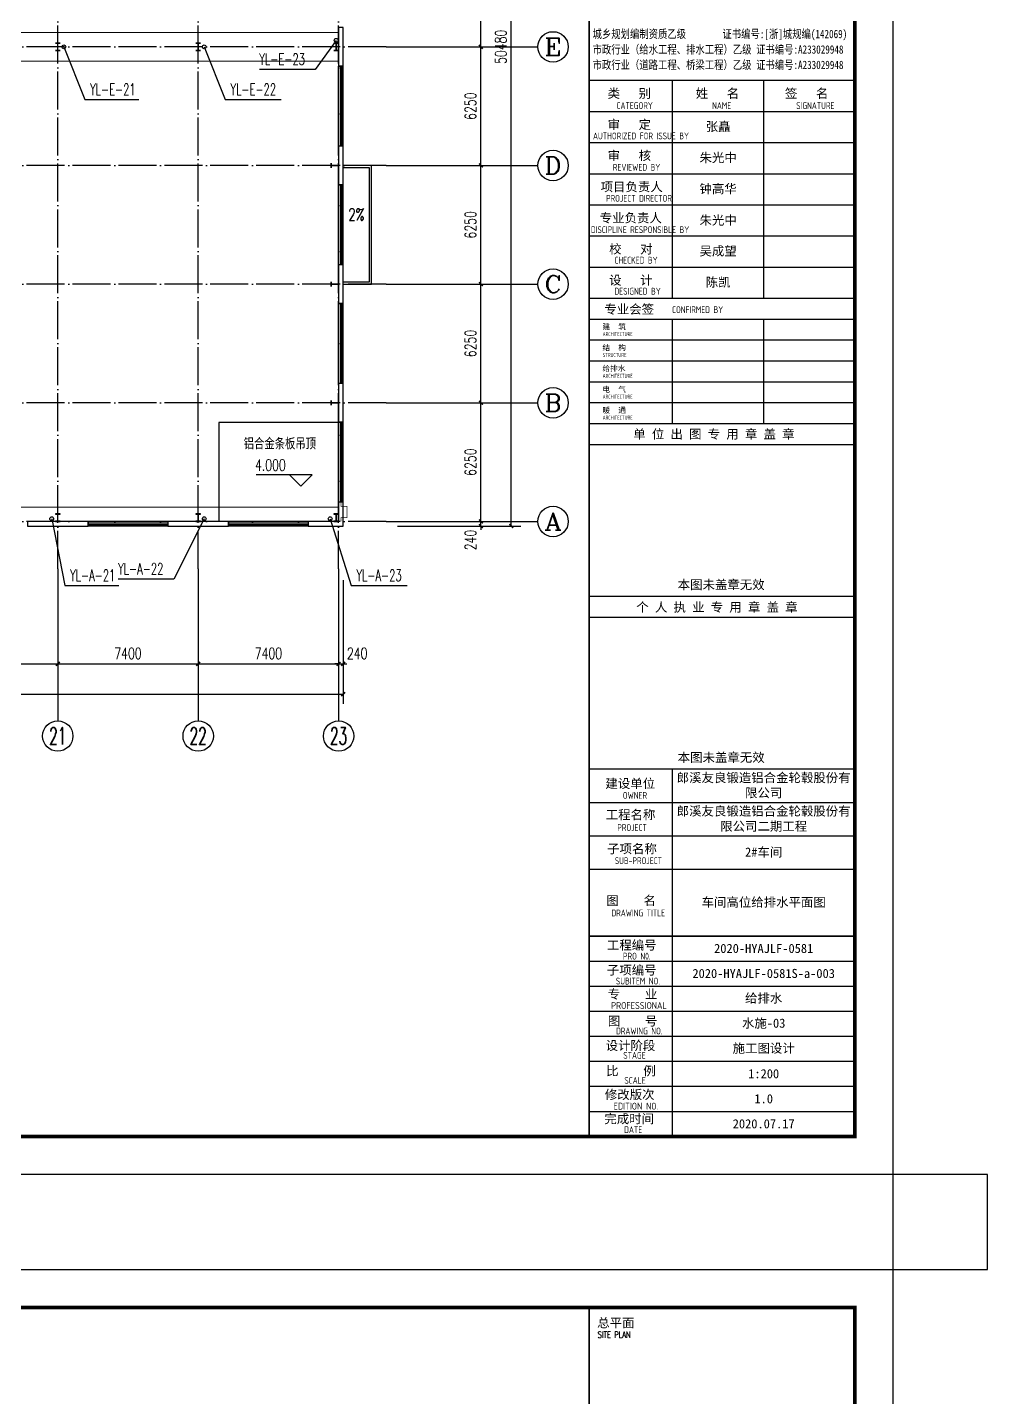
# Model space of a CAD drawing. Extents: x 13158459 to 15902229, y -1299598 to 28366.
# Drawn here: x 14063008 to 14113608, y -459592 to -387418 of the extents above; entities that cross this region are included whole.
import ezdxf
from ezdxf.enums import TextEntityAlignment as Align

# ---------------------------------------------------------------- set-up
doc = ezdxf.new("R2010")
doc.units = 0
doc.header["$LTSCALE"] = 1000
doc.header["$MEASUREMENT"] = 0
doc.linetypes.add('DASH', pattern=[0.35, 0.25, -0.1])
doc.linetypes.add('DOTE', pattern=[2.42, 2, -0.2, 0.02, -0.2])
for name, color, linetype in [('AXIS', 3, 'Continuous'), ('AXIS_TEXT', 7, 'Continuous'), ('COLUMN', 2, 'Continuous'), ('DIM_ELEV', 3, 'Continuous'), ('DIM_SYMB', 3, 'Continuous'), ('DIM_雨水', 3, 'Continuous'), ('DOTE', 8, 'DOTE'), ('PUB_TEXT', 7, 'Continuous'), ('PUB_TITLE', 4, 'Continuous'), ('TK', 4, 'Continuous'), ('TWT_TEXT', 7, 'Continuous'), ('VPIPE-雨水', 4, 'Continuous'), ('WALL-PARAPET', 6, 'Continuous'), ('WINDOW', 4, 'Continuous')]:
    doc.layers.add(name, color=color, linetype=linetype)
doc.styles.add('-宋体', font='', dxfattribs={"width": 0.8})
doc.styles.add('_TCH_AXIS', font='COMPLEX', dxfattribs={"bigfont": 'GBCBIG'})
doc.styles.add('_TCH_DIM', font='SIMPLEX', dxfattribs={"bigfont": 'GBCBIG'})
doc.styles.add('_TCH_DIM_T3', font='SIMPLEX', dxfattribs={"width": 0.705882, "bigfont": 'GBCBIG'})
doc.styles.add('_TWT_SERIAL', font='COMPLEX', dxfattribs={"width": 0.8, "height": 3, "bigfont": 'HZTXT'})
doc.styles.add('COMPLEX', font='COMPLEX')
doc.styles.add('ROMANS', font='romans', dxfattribs={"width": 0.65, "height": 231.275})
doc.styles.add('TK-LG-B', font='', dxfattribs={"width": 0.75})
doc.styles.add('TSSD_REIN', font='tssdeng.shx', dxfattribs={"width": 0.7, "bigfont": 'tssdchn.shx'})
doc.styles.add('图签宋体', font='', dxfattribs={"height": 300})
doc.styles.get('-宋体').set_extended_font_data('SimSun')
doc.styles.get('TK-LG-B').set_extended_font_data('SimSun')
doc.styles.get('图签宋体').set_extended_font_data('NSimSun')
doc.dimstyles.new('_TCH_ARCH&&200', dxfattribs={"dimtxt": 595, "dimasz": 200, "dimexe": 500, "dimexo": 600, "dimgap": 252.5, "dimtad": 1, "dimdec": 0, "dimzin": 0, "dimdsep": 46, "dimtxsty": '_TCH_DIM_T3', "dimblk": 'ARCHTICK', "dimcen": 0.09, "dimclrt": 7, "dimazin": 2, "dimtfac": 1, "dimtdec": 0, "dimtix": 1, "dimtmove": 2, "dimatfit": 3, "dimfxl": 0, "dimtolj": 1, "dimtzin": 0, "dimarcsym": 0})

# ---------------------------------------------------------------- blocks, each defined once
blk = doc.blocks.new('A$C797E1D2B')
at = {"layer": 'COLUMN'}
h = blk.add_hatch(color=256, dxfattribs=at)
h.paths.add_polyline_path([(125, 400), (250, 400), (250, 388), (130, 388), (130, 200), (125, 200)])
h.paths.add_polyline_path([(0, 400), (125, 400), (125, 200), (120, 200), (120, 388), (0, 388)])
h.paths.add_polyline_path([(0, 12), (120, 12), (120, 200), (125, 200), (125, 0), (0, 0)])
h.paths.add_polyline_path([(125, 200), (130, 200), (130, 12), (250, 12), (250, 0), (125, 0)])
blk.add_lwpolyline([(250, 0), (250, 12), (130, 12), (130, 388), (250, 388), (250, 400), (0, 400), (0, 388), (120, 388), (120, 12), (0, 12), (0, 0)], close=True, dxfattribs=at)
blk = doc.blocks.new('GeYuanFrame_06180853', base_point=(20.09, 4.53))
at = {"layer": 'PUB_TITLE'}
for points in [[(1013.09, 235.33), (1013.09, 292.73)], [(1037.09, 235.33), (1037.09, 292.73)], [(1013.09, 202.33), (1013.09, 229.83)], [(1037.09, 202.33), (1037.09, 229.83)], [(1013.09, 14.53), (1013.09, 111.33)]]:
    blk.add_lwpolyline(points, dxfattribs=at)
at = {"layer": 'TK'}
for p, q in [((991.09, 284.53), (1061.09, 284.53)), ((991.09, 276.33), (1061.09, 276.33)), ((991.09, 268.13), (1061.09, 268.13)), ((991.09, 259.93), (1061.09, 259.93)), ((991.09, 251.73), (1061.09, 251.73)), ((991.09, 243.53), (1061.09, 243.53)), ((991.09, 235.33), (1061.09, 235.33)), ((991.09, 235.33), (1061.09, 235.33)), ((991.09, 102.53), (1061.09, 102.53)), ((991.09, 93.73), (1061.09, 93.73)), ((991.09, 84.93), (1013.09, 84.93)), ((991.09, 84.93), (1061.09, 84.93)), ((991.09, 67.37), (1061.09, 67.37)), ((991.09, 67.33), (1061.09, 67.33)), ((991.09, 60.77), (1061.09, 60.77)), ((991.09, 54.17), (1061.09, 54.17)), ((991.09, 47.57), (1061.09, 47.57)), ((991.09, 40.97), (1061.09, 40.97)), ((991.09, 34.37), (1061.09, 34.37)), ((991.09, 27.77), (1061.09, 27.77)), ((991.09, 21.17), (1061.09, 21.17)), ((991.09, 14.53), (1061.09, 14.53))]:
    blk.add_line(p, q, dxfattribs=at)
blk.add_lwpolyline([(20.09, 4.53), (20.09, 598.53), (1071.09, 598.53), (1071.09, 4.53)], close=True, dxfattribs=at)
at = {"layer": 'TK', "const_width": 1}
blk.add_lwpolyline([(45.09, 588.53), (1061.09, 588.53), (1061.09, 14.53), (45.09, 14.53)], close=True, dxfattribs=at)
at = {"layer": 'TK'}
for points, const_width in [([(991.09, 588.53), (991.09, 14.53)], 0.4), ([(991.09, 292.73), (1061.09, 292.73)], 0.35), ([(991.09, 292.73), (1061.09, 292.73)], 0.35), ([(991.09, 235.33), (1061.09, 235.33)], 0.35), ([(991.09, 202.33), (1061.09, 202.33)], 0.35), ([(991.09, 156.83), (1061.09, 156.83)], 0.35), ([(991.09, 111.33), (1061.09, 111.33)], 0.35), ([(991.09, 67.37), (1061.09, 67.37)], 0.35)]:
    blk.add_lwpolyline(points, dxfattribs=dict(at, const_width=const_width))
for points in [[(991.09, 292.73), (1061.09, 292.73)], [(991.09, 235.33), (1061.09, 235.33)], [(991.09, 229.83), (1061.09, 229.83)], [(991.09, 224.33), (1061.09, 224.33)], [(991.09, 218.83), (1061.09, 218.83)], [(991.09, 213.33), (1061.09, 213.33)], [(991.09, 207.83), (1061.09, 207.83)], [(991.09, 202.33), (1061.09, 202.33)], [(991.09, 196.83), (1061.09, 196.83)], [(991.09, 151.33), (1061.09, 151.33)]]:
    blk.add_lwpolyline(points, dxfattribs=at)
for s, height, style, width, p in [('城乡规划编制资质乙级        证书编号:[浙]城规编(142069)', 2.2, '-宋体', 0.8, (992, 303.82)), ('市政行业（给水工程、排水工程）乙级 证书编号:A233029948', 2.2, '-宋体', 0.8, (992, 299.74)), ('市政行业（道路工程、桥梁工程）乙级 证书编号:A233029948', 2.2, '-宋体', 0.8, (992, 295.69)), ('CATEGORY', 1.8, 'TSSD_REIN', 0.7, (998.32, 285.17)), ('NAME', 1.8, 'TSSD_REIN', 0.7, (1023.51, 285.17)), ('SIGNATURE', 1.8, 'TSSD_REIN', 0.7, (1045.66, 285.17)), ('AUTHORIZED FOR ISSUE BY', 1.8, 'TSSD_REIN', 0.7, (992.12, 277.17)), ('REVIEWED BY', 1.8, 'TSSD_REIN', 0.7, (997.36, 268.91)), ('PROJECT DIRECTOR', 1.8, 'TSSD_REIN', 0.7, (995.55, 260.74)), ('DISCIPLINE RESPONSIBLE BY', 1.8, 'TSSD_REIN', 0.7, (991.57, 252.48)), ('CHECKED BY', 1.8, 'TSSD_REIN', 0.7, (997.75, 244.44)), ('DESIGNED BY', 1.8, 'TSSD_REIN', 0.7, (997.76, 236.27)), ('CONFIRMED BY', 1.8, 'TSSD_REIN', 0.7, (1012.94, 231.42)), ('ARCHITECTURE', 1.08, 'TSSD_REIN', 0.7, (994.65, 225.34)), ('STRUCTURE', 1.08, 'TSSD_REIN', 0.7, (994.65, 219.84)), ('ARCHITECTURE', 1.08, 'TSSD_REIN', 0.7, (994.65, 214.34)), ('ARCHITECTURE', 1.08, 'TSSD_REIN', 0.7, (994.65, 208.84)), ('ARCHITECTURE', 1.08, 'TSSD_REIN', 0.7, (994.65, 203.34)), ('OWNER', 1.8, 'TSSD_REIN', 0.7, (999.98, 103.48)), ('PROJECT', 1.8, 'TSSD_REIN', 0.7, (998.52, 95.02)), ('SUB-PROJECT', 1.8, 'TSSD_REIN', 0.7, (997.86, 86.3)), ('DRAWING TITLE', 1.8, 'TSSD_REIN', 0.7, (996.97, 72.53)), ('PRO N0.', 1.8, 'TSSD_REIN', 0.7, (1000.01, 61.15)), ('SUBITEM NO.', 1.8, 'TSSD_REIN', 0.7, (998.15, 54.58)), ('PROFESSIONAL', 1.8, 'TSSD_REIN', 0.8, (996.88, 48.15)), ('DRAWING NO.', 1.8, 'TSSD_REIN', 0.7, (998.19, 41.45)), ('STAGE', 1.8, 'TSSD_REIN', 0.7, (1000.09, 35.03)), ('SCALE', 1.8, 'TSSD_REIN', 0.7, (1000.38, 28.42)), ('EDITION NO.', 1.8, 'TSSD_REIN', 0.8, (997.53, 21.64)), ('DATE', 1.8, 'TSSD_REIN', 0.7, (1000.33, 15.45))]:
    blk.add_text(s, height=height, dxfattribs=dict(at, style=style, width=width)).set_placement(p)
at = {"layer": 'TK', "style": '图签宋体'}
for s, height, p in [('类   别', 2.4, (995.97, 288.09)), ('姓   名', 2.4, (1019.2, 288.09)), ('签   名', 2.4, (1042.68, 288.09)), ('审   定', 2.4, (995.97, 279.89)), ('审   核', 2.4, (995.97, 271.69)), ('项目负责人', 2.4, (994.13, 263.49)), ('专业负责人', 2.4, (993.89, 255.29)), ('校   对', 2.4, (996.38, 247.09)), ('设   计', 2.4, (996.36, 238.89)), ('专业会签', 2.4, (995.12, 231.24)), ('建  筑', 1.44, (994.61, 227.11)), ('结  构', 1.44, (994.61, 221.61)), ('给排水', 1.44, (994.61, 216.11)), ('电  气', 1.44, (994.61, 210.61)), ('暖  通', 1.44, (994.61, 205.11)), ('单 位 出 图 专 用 章 盖 章', 2.4, (1002.72, 198.35)), ('本图未盖章无效', 2.4, (1014.43, 158.7)), ('个 人 执 业 专 用 章 盖 章', 2.4, (1003.52, 152.77)), ('本图未盖章无效', 2.4, (1014.43, 113.2)), ('建设单位', 2.4, (995.39, 106.33)), ('工程名称', 2.4, (995.47, 98.12)), ('子项名称', 2.4, (995.85, 89.14)), ('图    名', 2.4, (995.63, 75.5)), ('工程编号', 2.4, (995.77, 63.77)), ('子项编号', 2.4, (995.77, 57.19)), ('专    业', 2.4, (996.01, 50.88)), ('图    号', 2.4, (996.02, 43.77)), ('设计阶段', 2.4, (995.45, 37.32)), ('比    例', 2.4, (995.59, 30.63)), ('修改版次', 2.4, (995.24, 24.41)), ('完成时间', 2.4, (995.11, 18.02))]:
    blk.add_text(s, height=height, dxfattribs=at).set_placement(p)
at = {"layer": 'TK', "char_height": 2.4, "attachment_point": 5, "style": '图签宋体'}
for s, insert, width in [('张矗', (1025.09, 280.4), 24), ('朱光中', (1025.09, 272.23), 24), ('钟高华', (1025.09, 264.03), 24), ('朱光中', (1025.09, 255.76), 24), ('吴成望', (1025.09, 247.63), 24), ('陈凯', (1025.09, 239.43), 24), ('郎溪友良锻造铝合金轮毂股份有限公司', (1037.09, 106.93), 48), ('郎溪友良锻造铝合金轮毂股份有限公司二期工程', (1037.09, 98.13), 48), ('2#车间', (1037.09, 89.33), 48), ('车间高位给排水平面图', (1037.09, 76.13), 48), ('2020-HYAJLF-0581', (1037.09, 64.07), 48), ('2020-HYAJLF-0581S-a-003', (1037.09, 57.47), 48), ('给排水', (1037.09, 50.87), 48), ('水施-03', (1037.09, 44.27), 48), ('施工图设计', (1037.09, 37.67), 48), ('1:200', (1037.09, 31.07), 48), ('1.0', (1037.09, 24.47), 48), ('2020.07.17', (1037.09, 17.88), 48)]:
    blk.add_mtext(s, dxfattribs=dict(at, insert=insert, width=width))
blk = doc.blocks.new('GeYuanFrame_85876736', base_point=(20.09, 4.53))
at = {"layer": 'TK'}
blk.add_lwpolyline([(20.09, 4.53), (20.09, 598.53), (1071.09, 598.53), (1071.09, 4.53)], close=True, dxfattribs=at)
at = {"layer": 'TK', "const_width": 1}
blk.add_lwpolyline([(45.09, 588.53), (1061.09, 588.53), (1061.09, 14.53), (45.09, 14.53)], close=True, dxfattribs=at)
at = {"layer": 'TK', "const_width": 0.4}
blk.add_lwpolyline([(991.09, 588.53), (991.09, 14.53)], dxfattribs=at)
at = {"layer": 'TK', "style": '图签宋体'}
blk.add_text('总平面', height=2.4, dxfattribs=at).set_placement((993.23, 583.28))
at = {"layer": 'TK', "style": 'ROMANS', "width": 0.76}
blk.add_text('SITE PLAN', height=1.697, dxfattribs=at).set_placement((993.35, 580.49))
blk = doc.blocks.new('$TCHSYS$WIN2D')
for p, q in [((-0.5, 0.5), (0.5, 0.5)), ((-0.5, 0.5), (-0.5, -0.5)), ((0.5, 0.5), (0.5, -0.5)), ((0.5, 0.167), (-0.5, 0.167)), ((0.5, -0.167), (-0.5, -0.167)), ((-0.5, -0.5), (0.5, -0.5))]:
    blk.add_line(p, q)
blk = doc.blocks.new('_AXISO')
blk.add_circle((0, 0), 0.5)
at = {"layer": 'AXIS_TEXT', "style": 'COMPLEX', "width": 1.041667}
blk.add_attdef('A', text='', height=0.56, dxfattribs=at).set_placement((-0.25, -0.28), (0.25, -0.28), align=Align.FIT)
blk = doc.blocks.new('_ArchTick')
at = {"color": 0, "linetype": 'ByBlock', "const_width": 0.4}
blk.add_lwpolyline([(-0.5, -0.5), (0.5, 0.5)], dxfattribs=at)
blk = doc.blocks.new('*D198')
at = {"layer": 'AXIS', "color": 0, "lineweight": -2}
for p, q in [((13916368, -416543), (13916368, -423043)), ((14079648, -416543), (14079648, -423043)), ((13916368, -422543), (14079648, -422543))]:
    blk.add_line(p, q, dxfattribs=at)
at = {"layer": 'Defpoints', "color": 0}
for p in [(13916368, -415943), (14079648, -415943), (14079648, -422543)]:
    blk.add_point(p, dxfattribs=at)
at = {"layer": 'AXIS', "color": 0, "lineweight": -2, "xscale": 200, "yscale": 200, "zscale": 200, "rotation": 180}
blk.add_blockref('_ArchTick', (13916368, -422543), dxfattribs=at)
at = {"layer": 'AXIS', "color": 0, "lineweight": -2, "xscale": 200, "yscale": 200, "zscale": 200}
blk.add_blockref('_ArchTick', (14079648, -422543), dxfattribs=at)
at = {"layer": 'AXIS', "color": 7, "insert": (13998008, -421993), "char_height": 595, "attachment_point": 5, "style": '_TCH_DIM_T3'}
blk.add_mtext('\\A1;163280', dxfattribs=at)
blk = doc.blocks.new('*D219')
at = {"layer": 'AXIS', "color": 0, "lineweight": -2}
for p, q in [((14057208, -416543), (14057208, -421443)), ((14064608, -416543), (14064608, -421443)), ((14057208, -420943), (14064608, -420943))]:
    blk.add_line(p, q, dxfattribs=at)
at = {"layer": 'Defpoints', "color": 0}
for p in [(14057208, -415943), (14064608, -415943), (14064608, -420943)]:
    blk.add_point(p, dxfattribs=at)
at = {"layer": 'AXIS', "color": 0, "lineweight": -2, "xscale": 200, "yscale": 200, "zscale": 200, "rotation": 180}
blk.add_blockref('_ArchTick', (14057208, -420943), dxfattribs=at)
at = {"layer": 'AXIS', "color": 0, "lineweight": -2, "xscale": 200, "yscale": 200, "zscale": 200}
blk.add_blockref('_ArchTick', (14064608, -420943), dxfattribs=at)
at = {"layer": 'AXIS', "color": 7, "insert": (14060908, -420393), "char_height": 595, "attachment_point": 5, "style": '_TCH_DIM_T3'}
blk.add_mtext('\\A1;7400', dxfattribs=at)
blk = doc.blocks.new('*D220')
at = {"layer": 'AXIS', "color": 0, "lineweight": -2}
for p, q in [((14064608, -416543), (14064608, -421443)), ((14072008, -416543), (14072008, -421443)), ((14064608, -420943), (14072008, -420943))]:
    blk.add_line(p, q, dxfattribs=at)
at = {"layer": 'Defpoints', "color": 0}
for p in [(14064608, -415943), (14072008, -415943), (14072008, -420943)]:
    blk.add_point(p, dxfattribs=at)
at = {"layer": 'AXIS', "color": 0, "lineweight": -2, "xscale": 200, "yscale": 200, "zscale": 200, "rotation": 180}
blk.add_blockref('_ArchTick', (14064608, -420943), dxfattribs=at)
at = {"layer": 'AXIS', "color": 0, "lineweight": -2, "xscale": 200, "yscale": 200, "zscale": 200}
blk.add_blockref('_ArchTick', (14072008, -420943), dxfattribs=at)
at = {"layer": 'AXIS', "color": 7, "insert": (14068308, -420393), "char_height": 595, "attachment_point": 5, "style": '_TCH_DIM_T3'}
blk.add_mtext('\\A1;7400', dxfattribs=at)
blk = doc.blocks.new('*D221')
at = {"layer": 'AXIS', "color": 0, "lineweight": -2}
for p, q in [((14072008, -416543), (14072008, -421443)), ((14079408, -416543), (14079408, -421443)), ((14072008, -420943), (14079408, -420943))]:
    blk.add_line(p, q, dxfattribs=at)
at = {"layer": 'Defpoints', "color": 0}
for p in [(14072008, -415943), (14079408, -415943), (14079408, -420943)]:
    blk.add_point(p, dxfattribs=at)
at = {"layer": 'AXIS', "color": 0, "lineweight": -2, "xscale": 200, "yscale": 200, "zscale": 200, "rotation": 180}
blk.add_blockref('_ArchTick', (14072008, -420943), dxfattribs=at)
at = {"layer": 'AXIS', "color": 0, "lineweight": -2, "xscale": 200, "yscale": 200, "zscale": 200}
blk.add_blockref('_ArchTick', (14079408, -420943), dxfattribs=at)
at = {"layer": 'AXIS', "color": 7, "insert": (14075708, -420393), "char_height": 595, "attachment_point": 5, "style": '_TCH_DIM_T3'}
blk.add_mtext('\\A1;7400', dxfattribs=at)
blk = doc.blocks.new('*D222')
at = {"layer": 'AXIS', "color": 0, "lineweight": -2}
for p, q in [((14079408, -416543), (14079408, -421443)), ((14079648, -416543), (14079648, -421443)), ((14079408, -420943), (14079208, -420943)), ((14079408, -420943), (14079648, -420943)), ((14079648, -420943), (14079848, -420943))]:
    blk.add_line(p, q, dxfattribs=at)
at = {"layer": 'Defpoints', "color": 0}
for p in [(14079408, -415943), (14079648, -415943), (14079648, -420943)]:
    blk.add_point(p, dxfattribs=at)
at = {"layer": 'AXIS', "color": 0, "lineweight": -2, "xscale": 200, "yscale": 200, "zscale": 200}
blk.add_blockref('_ArchTick', (14079408, -420943), dxfattribs=at)
at = {"layer": 'AXIS', "color": 0, "lineweight": -2, "xscale": 200, "yscale": 200, "zscale": 200, "rotation": 180}
blk.add_blockref('_ArchTick', (14079648, -420943), dxfattribs=at)
at = {"layer": 'AXIS', "color": 7, "insert": (14080388, -420393), "char_height": 595, "attachment_point": 5, "style": '_TCH_DIM_T3'}
blk.add_mtext('\\A1;240', dxfattribs=at)
blk = doc.blocks.new('*D259')
at = {"layer": 'AXIS', "color": 0, "lineweight": -2}
for p, q in [((14082508, -363203), (14089008, -363203)), ((14088508, -413683), (14088508, -363203)), ((14082508, -413683), (14089008, -413683))]:
    blk.add_line(p, q, dxfattribs=at)
at = {"layer": 'Defpoints', "color": 0}
for p in [(14081908, -363203), (14088508, -363203), (14081908, -413683)]:
    blk.add_point(p, dxfattribs=at)
at = {"layer": 'AXIS', "color": 0, "lineweight": -2, "xscale": 200, "yscale": 200, "zscale": 200}
for p, rotation in [((14088508, -363203), 90), ((14088508, -413683), 270)]:
    blk.add_blockref('_ArchTick', p, dxfattribs=dict(at, rotation=rotation))
at = {"layer": 'AXIS', "color": 7, "insert": (14087958, -388443), "char_height": 595, "attachment_point": 5, "rotation": 90, "style": '_TCH_DIM_T3'}
blk.add_mtext('\\A1;50480', dxfattribs=at)
blk = doc.blocks.new('*D260')
at = {"layer": 'AXIS', "color": 0, "lineweight": -2}
for p, q in [((14082508, -413443), (14087408, -413443)), ((14086908, -413443), (14086908, -413243)), ((14086908, -413683), (14086908, -413443)), ((14082508, -413683), (14087408, -413683)), ((14086908, -413683), (14086908, -413883))]:
    blk.add_line(p, q, dxfattribs=at)
at = {"layer": 'Defpoints', "color": 0}
for p in [(14081908, -413443), (14086908, -413443), (14081908, -413683)]:
    blk.add_point(p, dxfattribs=at)
at = {"layer": 'AXIS', "color": 0, "lineweight": -2, "xscale": 200, "yscale": 200, "zscale": 200}
for p, rotation in [((14086908, -413443), 270), ((14086908, -413683), 90)]:
    blk.add_blockref('_ArchTick', p, dxfattribs=dict(at, rotation=rotation))
at = {"layer": 'AXIS', "color": 7, "insert": (14086358, -414423), "char_height": 595, "attachment_point": 5, "rotation": 90, "style": '_TCH_DIM_T3'}
blk.add_mtext('\\A1;240', dxfattribs=at)
blk = doc.blocks.new('*D261')
at = {"layer": 'AXIS', "color": 0, "lineweight": -2}
for p, q in [((14082508, -407193), (14087408, -407193)), ((14086908, -413443), (14086908, -407193)), ((14082508, -413443), (14087408, -413443))]:
    blk.add_line(p, q, dxfattribs=at)
at = {"layer": 'Defpoints', "color": 0}
for p in [(14081908, -407193), (14086908, -407193), (14081908, -413443)]:
    blk.add_point(p, dxfattribs=at)
at = {"layer": 'AXIS', "color": 0, "lineweight": -2, "xscale": 200, "yscale": 200, "zscale": 200}
for p, rotation in [((14086908, -407193), 90), ((14086908, -413443), 270)]:
    blk.add_blockref('_ArchTick', p, dxfattribs=dict(at, rotation=rotation))
at = {"layer": 'AXIS', "color": 7, "insert": (14086358, -410318), "char_height": 595, "attachment_point": 5, "rotation": 90, "style": '_TCH_DIM_T3'}
blk.add_mtext('\\A1;6250', dxfattribs=at)
blk = doc.blocks.new('*D262')
at = {"layer": 'AXIS', "color": 0, "lineweight": -2}
for p, q in [((14082508, -400943), (14087408, -400943)), ((14086908, -407193), (14086908, -400943)), ((14082508, -407193), (14087408, -407193))]:
    blk.add_line(p, q, dxfattribs=at)
at = {"layer": 'Defpoints', "color": 0}
for p in [(14081908, -400943), (14086908, -400943), (14081908, -407193)]:
    blk.add_point(p, dxfattribs=at)
at = {"layer": 'AXIS', "color": 0, "lineweight": -2, "xscale": 200, "yscale": 200, "zscale": 200}
for p, rotation in [((14086908, -400943), 90), ((14086908, -407193), 270)]:
    blk.add_blockref('_ArchTick', p, dxfattribs=dict(at, rotation=rotation))
at = {"layer": 'AXIS', "color": 7, "insert": (14086358, -404068), "char_height": 595, "attachment_point": 5, "rotation": 90, "style": '_TCH_DIM_T3'}
blk.add_mtext('\\A1;6250', dxfattribs=at)
blk = doc.blocks.new('*D263')
at = {"layer": 'AXIS', "color": 0, "lineweight": -2}
for p, q in [((14082508, -394693), (14087408, -394693)), ((14086908, -400943), (14086908, -394693)), ((14082508, -400943), (14087408, -400943))]:
    blk.add_line(p, q, dxfattribs=at)
at = {"layer": 'Defpoints', "color": 0}
for p in [(14081908, -394693), (14086908, -394693), (14081908, -400943)]:
    blk.add_point(p, dxfattribs=at)
at = {"layer": 'AXIS', "color": 0, "lineweight": -2, "xscale": 200, "yscale": 200, "zscale": 200}
for p, rotation in [((14086908, -394693), 90), ((14086908, -400943), 270)]:
    blk.add_blockref('_ArchTick', p, dxfattribs=dict(at, rotation=rotation))
at = {"layer": 'AXIS', "color": 7, "insert": (14086358, -397818), "char_height": 595, "attachment_point": 5, "rotation": 90, "style": '_TCH_DIM_T3'}
blk.add_mtext('\\A1;6250', dxfattribs=at)
blk = doc.blocks.new('*D264')
at = {"layer": 'AXIS', "color": 0, "lineweight": -2}
for p, q in [((14082508, -388443), (14087408, -388443)), ((14086908, -394693), (14086908, -388443)), ((14082508, -394693), (14087408, -394693))]:
    blk.add_line(p, q, dxfattribs=at)
at = {"layer": 'Defpoints', "color": 0}
for p in [(14081908, -388443), (14086908, -388443), (14081908, -394693)]:
    blk.add_point(p, dxfattribs=at)
at = {"layer": 'AXIS', "color": 0, "lineweight": -2, "xscale": 200, "yscale": 200, "zscale": 200}
for p, rotation in [((14086908, -388443), 90), ((14086908, -394693), 270)]:
    blk.add_blockref('_ArchTick', p, dxfattribs=dict(at, rotation=rotation))
at = {"layer": 'AXIS', "color": 7, "insert": (14086358, -391568), "char_height": 595, "attachment_point": 5, "rotation": 90, "style": '_TCH_DIM_T3'}
blk.add_mtext('\\A1;6250', dxfattribs=at)
blk = doc.blocks.new('*D265')
at = {"layer": 'AXIS', "color": 0, "lineweight": -2}
for p, q in [((14082508, -382193), (14087408, -382193)), ((14086908, -388443), (14086908, -382193)), ((14082508, -388443), (14087408, -388443))]:
    blk.add_line(p, q, dxfattribs=at)
at = {"layer": 'Defpoints', "color": 0}
for p in [(14081908, -382193), (14086908, -382193), (14081908, -388443)]:
    blk.add_point(p, dxfattribs=at)
at = {"layer": 'AXIS', "color": 0, "lineweight": -2, "xscale": 200, "yscale": 200, "zscale": 200}
for p, rotation in [((14086908, -382193), 90), ((14086908, -388443), 270)]:
    blk.add_blockref('_ArchTick', p, dxfattribs=dict(at, rotation=rotation))
at = {"layer": 'AXIS', "color": 7, "insert": (14086358, -385318), "char_height": 595, "attachment_point": 5, "rotation": 90, "style": '_TCH_DIM_T3'}
blk.add_mtext('\\A1;6250', dxfattribs=at)

msp = doc.modelspace()

# ---------------------------------------------------------------- linework, layer by layer
at = {"color": 8, "linetype": 'DASH', "ltscale": 2, "const_width": 50}
for points in [[(14079408, -387693.1), (13916608, -387693.1)], [(14079408, -389193.1), (13916608, -389193.1)], [(14079408, -412693.1), (13916608, -412693.1)]]:
    msp.add_lwpolyline(points, dxfattribs=at)
at = {"ltscale": 0.5}
for points in [[(14079648, -400943.1), (14081148, -400943.1), (14081148, -394693.1), (14079648, -394693.1)], [(14079648, -400823.1), (14081028, -400823.1), (14081028, -394813.1), (14079648, -394813.1)]]:
    msp.add_lwpolyline(points, dxfattribs=at)
at = {"color": 8, "ltscale": 0.5}
msp.add_lwpolyline([(14079408, -408223.1), (14073088, -408223.1), (14073088, -413443.1)], dxfattribs=at)
at = {"const_width": 30}
msp.add_lwpolyline([(14079528, -412443.1), (14079528, -412643.1), (14079848, -412643.1), (14079848, -413243.1), (14079528, -413243.1), (14079528, -413443.1)], dxfattribs=at)
at = {"ltscale": 0.5}
msp.add_lwpolyline([(14108608, -447843.1), (14108608, -452843.1), (14113608, -452843.1), (14113608, -447843.1)], close=True, dxfattribs=at)
at = {"layer": 'AXIS'}
for p, q in [((14081908, -388443.1), (14089908, -388443.1)), ((14081908, -394693.1), (14089908, -394693.1)), ((14081908, -400943.1), (14089908, -400943.1)), ((14081908, -407193.1), (14089908, -407193.1)), ((14081908, -413443.1), (14089908, -413443.1)), ((14064608, -415943.1), (14064608, -423943.1)), ((14072008, -415943.1), (14072008, -423943.1)), ((14079408, -415943.1), (14079408, -423943.1))]:
    msp.add_line(p, q, dxfattribs=at)
at = {"layer": 'DIM_ELEV'}
for p, q in [((14078013.3, -410980.5), (14075061.3, -410980.5)), ((14077413.3, -411580.5), (14076813.3, -410980.5)), ((14077413.3, -411580.5), (14078013.3, -410980.5))]:
    msp.add_line(p, q, dxfattribs=at)
at = {"layer": 'DIM_SYMB'}
msp.add_lwpolyline([(14079778, -397818.1, 0, 0, 0), (14080428, -397818.1, 120, 0, 0), (14080878, -397818.1, 0, 0, 0)], format="xyseb", dxfattribs=at)
at = {"layer": 'DIM_雨水'}
for p, q in [((14079282.7, -388099.4), (14078172.6, -389630.8)), ((14064927.5, -388443.1), (14066037.6, -391220.2)), ((14072327.5, -388443.1), (14073437.6, -391220.2)), ((14078172.6, -389630.8), (14075231.2, -389630.8)), ((14066037.6, -391220.2), (14068887.6, -391220.2)), ((14073437.6, -391220.2), (14076379, -391220.2)), ((14064288.4, -413299, 3000), (14064984.3, -416821.2, 3000)), ((14072327.5, -413299), (14070730.5, -416475.3)), ((14078963.4, -413299, 3000), (14080073.5, -416821.2, 3000)), ((14064984.3, -416821.2, 3000), (14067834.3, -416821.2, 3000)), ((14070730.5, -416475.3), (14067789.1, -416475.3)), ((14080073.5, -416821.2, 3000), (14083014.9, -416821.2, 3000))]:
    msp.add_line(p, q, dxfattribs=at)
at = {"layer": 'DOTE'}
for p, q in [((14064608, -415943.1), (14064608, -360943.1)), ((14072008, -415943.1), (14072008, -360943.1)), ((14079408, -415943.1), (14079408, -360943.1)), ((14081908, -388443.1), (13914108, -388443.1)), ((14081908, -394693.1), (13914108, -394693.1)), ((14081908, -400943.1), (13914108, -400943.1)), ((14081908, -407193.1), (13914108, -407193.1)), ((14081908, -413443.1), (13914108, -413443.1))]:
    msp.add_line(p, q, dxfattribs=at)
at = {"layer": 'VPIPE-雨水', "linetype": 'Continuous'}
for centre in [(14079282.7, -388099.4), (14064927.5, -388443.1), (14072327.5, -388443.1), (14064288.4, -413299), (14072327.5, -413299), (14078963.4, -413299)]:
    msp.add_circle(centre, 100, dxfattribs=at)
at = {"layer": 'WALL-PARAPET'}
for p, q in [((14079648, -387418.1), (14079408, -387418.1)), ((14079408, -387418.1), (14079408, -389468.1)), ((14079648, -389468.1), (14079648, -387418.1)), ((14079408, -389468.1), (14079648, -389468.1)), ((14079648, -393668.1), (14079408, -393668.1)), ((14079408, -393668.1), (14079408, -395718.1)), ((14079648, -395718.1), (14079648, -393668.1)), ((14079408, -395718.1), (14079648, -395718.1)), ((14079648, -399918.1), (14079408, -399918.1)), ((14079408, -399918.1), (14079408, -401968.1)), ((14079648, -401968.1), (14079648, -399918.1)), ((14079408, -401968.1), (14079648, -401968.1)), ((14079648, -406168.1), (14079408, -406168.1)), ((14079408, -406168.1), (14079408, -408218.1)), ((14079648, -408218.1), (14079648, -406168.1)), ((14079408, -408218.1), (14079648, -408218.1)), ((14079648, -412418.1), (14079408, -412418.1)), ((14079408, -412418.1), (14079408, -413443.1)), ((14079648, -413683.1), (14079648, -412418.1)), ((14066208, -413443.1), (14063008, -413443.1)), ((14063008, -413443.1), (14063008, -413683.1)), ((14066208, -413683.1), (14066208, -413443.1)), ((14073608, -413443.1), (14070408, -413443.1)), ((14070408, -413443.1), (14070408, -413683.1)), ((14073608, -413683.1), (14073608, -413443.1)), ((14079408, -413443.1), (14077808, -413443.1)), ((14077808, -413443.1), (14077808, -413683.1)), ((14063008, -413683.1), (14066208, -413683.1)), ((14070408, -413683.1), (14073608, -413683.1)), ((14077808, -413683.1), (14079648, -413683.1))]:
    msp.add_line(p, q, dxfattribs=at)

# ---------------------------------------------------------------- block references
at = {"xscale": 200, "yscale": 200, "zscale": 200}
for name, p in [('GeYuanFrame_06180853', (13898408, -447843.1)), ('GeYuanFrame_85876736', (13898408, -571643.1))]:
    msp.add_blockref(name, p, dxfattribs=at)
for p, rotation in [((14064733, -388243.1), 180), ((14072133, -388243.1), 180), ((14079408, -388243.1), 180), ((14079408, -394818.1), 89.99999999999999), ((14079408, -401068.1), 89.99999999999999), ((14079408, -407318.1), 89.99999999999999), ((14064733, -413043.1), 180), ((14072133, -413043.1), 180), ((14079408, -413043.1), 180)]:
    msp.add_blockref('A$C797E1D2B', p, dxfattribs=dict(rotation=rotation))
at = {"layer": 'AXIS'}
ref = msp.add_blockref('_AXISO', (14090708, -388443.1), dxfattribs=dict(at, xscale=1600, yscale=1600, zscale=1600))
ref.add_attrib('A', 'E', dxfattribs={"layer": 'AXIS_TEXT', "ltscale": 0.5, "height": 905.1, "style": '_TCH_AXIS', "width": 1.3125}).set_placement((14090255.4, -388895.6), (14091160.5, -388895.6), align=Align.FIT)
ref = msp.add_blockref('_AXISO', (14090708, -394693.1), dxfattribs=dict(at, xscale=1600, yscale=1600, zscale=1600))
ref.add_attrib('A', 'D', dxfattribs={"layer": 'AXIS_TEXT', "ltscale": 0.5, "height": 905.1, "style": '_TCH_AXIS', "width": 1.235294}).set_placement((14090255.4, -395145.6), (14091160.5, -395145.6), align=Align.FIT)
ref = msp.add_blockref('_AXISO', (14090708, -400943.1), dxfattribs=dict(at, xscale=1600, yscale=1600, zscale=1600))
ref.add_attrib('A', 'C', dxfattribs={"layer": 'AXIS_TEXT', "ltscale": 0.5, "height": 905.1, "style": '_TCH_AXIS', "width": 1.4}).set_placement((14090255.4, -401395.6), (14091160.5, -401395.6), align=Align.FIT)
ref = msp.add_blockref('_AXISO', (14090708, -407193.1), dxfattribs=dict(at, xscale=1600, yscale=1600, zscale=1600))
ref.add_attrib('A', 'B', dxfattribs={"layer": 'AXIS_TEXT', "ltscale": 0.5, "height": 905.1, "style": '_TCH_AXIS', "width": 1.235294}).set_placement((14090255.4, -407645.6), (14091160.5, -407645.6), align=Align.FIT)
ref = msp.add_blockref('_AXISO', (14090708, -413443.1), dxfattribs=dict(at, xscale=1600, yscale=1600, zscale=1600))
ref.add_attrib('A', 'A', dxfattribs={"layer": 'AXIS_TEXT', "ltscale": 0.5, "height": 905.1, "style": '_TCH_AXIS', "width": 1.166667}).set_placement((14090255.4, -413895.6), (14091160.5, -413895.6), align=Align.FIT)
ref = msp.add_blockref('_AXISO', (14064608, -424743.1), dxfattribs=dict(at, xscale=1600, yscale=1600, zscale=1600))
ref.add_attrib('A', '21', dxfattribs={"layer": 'AXIS_TEXT', "ltscale": 0.5, "height": 905.1, "style": '_TCH_AXIS', "width": 0.724138}).set_placement((14064155.4, -425195.6), (14065060.5, -425195.6), align=Align.FIT)
ref = msp.add_blockref('_AXISO', (14072008, -424743.1), dxfattribs=dict(at, xscale=1600, yscale=1600, zscale=1600))
ref.add_attrib('A', '22', dxfattribs={"layer": 'AXIS_TEXT', "ltscale": 0.5, "height": 905.1, "style": '_TCH_AXIS', "width": 0.617647}).set_placement((14071555.4, -425195.6), (14072460.5, -425195.6), align=Align.FIT)
ref = msp.add_blockref('_AXISO', (14079408, -424743.1), dxfattribs=dict(at, xscale=1600, yscale=1600, zscale=1600))
ref.add_attrib('A', '23', dxfattribs={"layer": 'AXIS_TEXT', "ltscale": 0.5, "height": 905.1, "style": '_TCH_AXIS', "width": 0.617647}).set_placement((14078955.4, -425195.6), (14079860.5, -425195.6), align=Align.FIT)
at = {"layer": 'WINDOW', "xscale": 4200, "yscale": -240, "zscale": 4200, "rotation": 90}
for p in [(14079528, -391568.1), (14079528, -397818.1), (14079528, -404068.1), (14079528, -410318.1)]:
    msp.add_blockref('$TCHSYS$WIN2D', p, dxfattribs=at)
at = {"layer": 'WINDOW', "xscale": -4200, "yscale": 240, "zscale": -4200}
for p in [(14068308, -413563.1), (14075708, -413563.1)]:
    msp.add_blockref('$TCHSYS$WIN2D', p, dxfattribs=at)

# ---------------------------------------------------------------- texts
at = {"layer": 'PUB_TEXT'}
for s, height, style, width, p in [('2%%%', 637.5, '_TCH_DIM', 0.705882, (14079920.8, -397593.1)), ('铝合金条板吊顶', 531.65, 'TK-LG-B', 0.75, (14074408.6, -409593.3)), ('4.000', 595, '_TCH_DIM', 0.705882, (14075001.3, -410770.5))]:
    msp.add_text(s, height=height, dxfattribs=dict(at, style=style, width=width)).set_placement(p)
at = {"layer": 'TWT_TEXT', "style": '_TWT_SERIAL', "width": 0.64}
for s, p in [('YL-E-23', (14075231.2, -389390.8)), ('YL-E-21', (14066309.4, -390980.2)), ('YL-E-22', (14073709.3, -390980.2)), ('YL-A-22', (14067789.1, -416235.3)), ('YL-A-21', (14065256.1, -416581.2, 3000)), ('YL-A-23', (14080345.2, -416581.2, 3000))]:
    msp.add_text(s, height=600, dxfattribs=at).set_placement(p)

# ---------------------------------------------------------------- dimensions: what is measured, and where the dimension line sits
at = {"layer": 'AXIS'}
for p1, p2, distance, text, picture, middle in [((14081908, -413683.1), (14081908, -363203.1), -6600, '50480', '*D259', (14087958, -388443.1)), ((14081908, -388443.1), (14081908, -382193.1), -5000, '6250', '*D265', (14086358, -385318.1)), ((14081908, -394693.1), (14081908, -388443.1), -5000, '6250', '*D264', (14086358, -391568.1)), ((14081908, -400943.1), (14081908, -394693.1), -5000, '6250', '*D263', (14086358, -397818.1)), ((14081908, -407193.1), (14081908, -400943.1), -5000, '6250', '*D262', (14086358, -404068.1)), ((14081908, -413443.1), (14081908, -407193.1), -5000, '6250', '*D261', (14086358, -410318.1)), ((13916368, -415943.1), (14079648, -415943.1), -6600, '163280', '*D198', (13998008, -421993.1)), ((14057208, -415943.1), (14064608, -415943.1), -5000, '7400', '*D219', (14060908, -420393.1)), ((14064608, -415943.1), (14072008, -415943.1), -5000, '7400', '*D220', (14068308, -420393.1)), ((14072008, -415943.1), (14079408, -415943.1), -5000, '7400', '*D221', (14075708, -420393.1))]:
    dim = msp.add_aligned_dim(p1=p1, p2=p2, distance=distance, text=text, dimstyle='_TCH_ARCH&&200', dxfattribs=at)
    dim.commit()
    dim.dimension.update_dxf_attribs({"geometry": picture, "text_midpoint": middle})
for base, p1, p2, angle, picture, middle in [((14086908, -413443.1), (14081908, -413683.1), (14081908, -413443.1), 90, '*D260', (14086358, -414423.1)), ((14079648, -420943.1), (14079408, -415943.1), (14079648, -415943.1), 0, '*D222', (14080388, -420393.1))]:
    dim = msp.add_linear_dim(base=base, p1=p1, p2=p2, angle=angle, text='240', dimstyle='_TCH_ARCH&&200', dxfattribs=at)
    dim.commit()
    dim.dimension.update_dxf_attribs({"geometry": picture, "text_midpoint": middle, "dimtype": 161})

doc.saveas('drawing.dxf')
